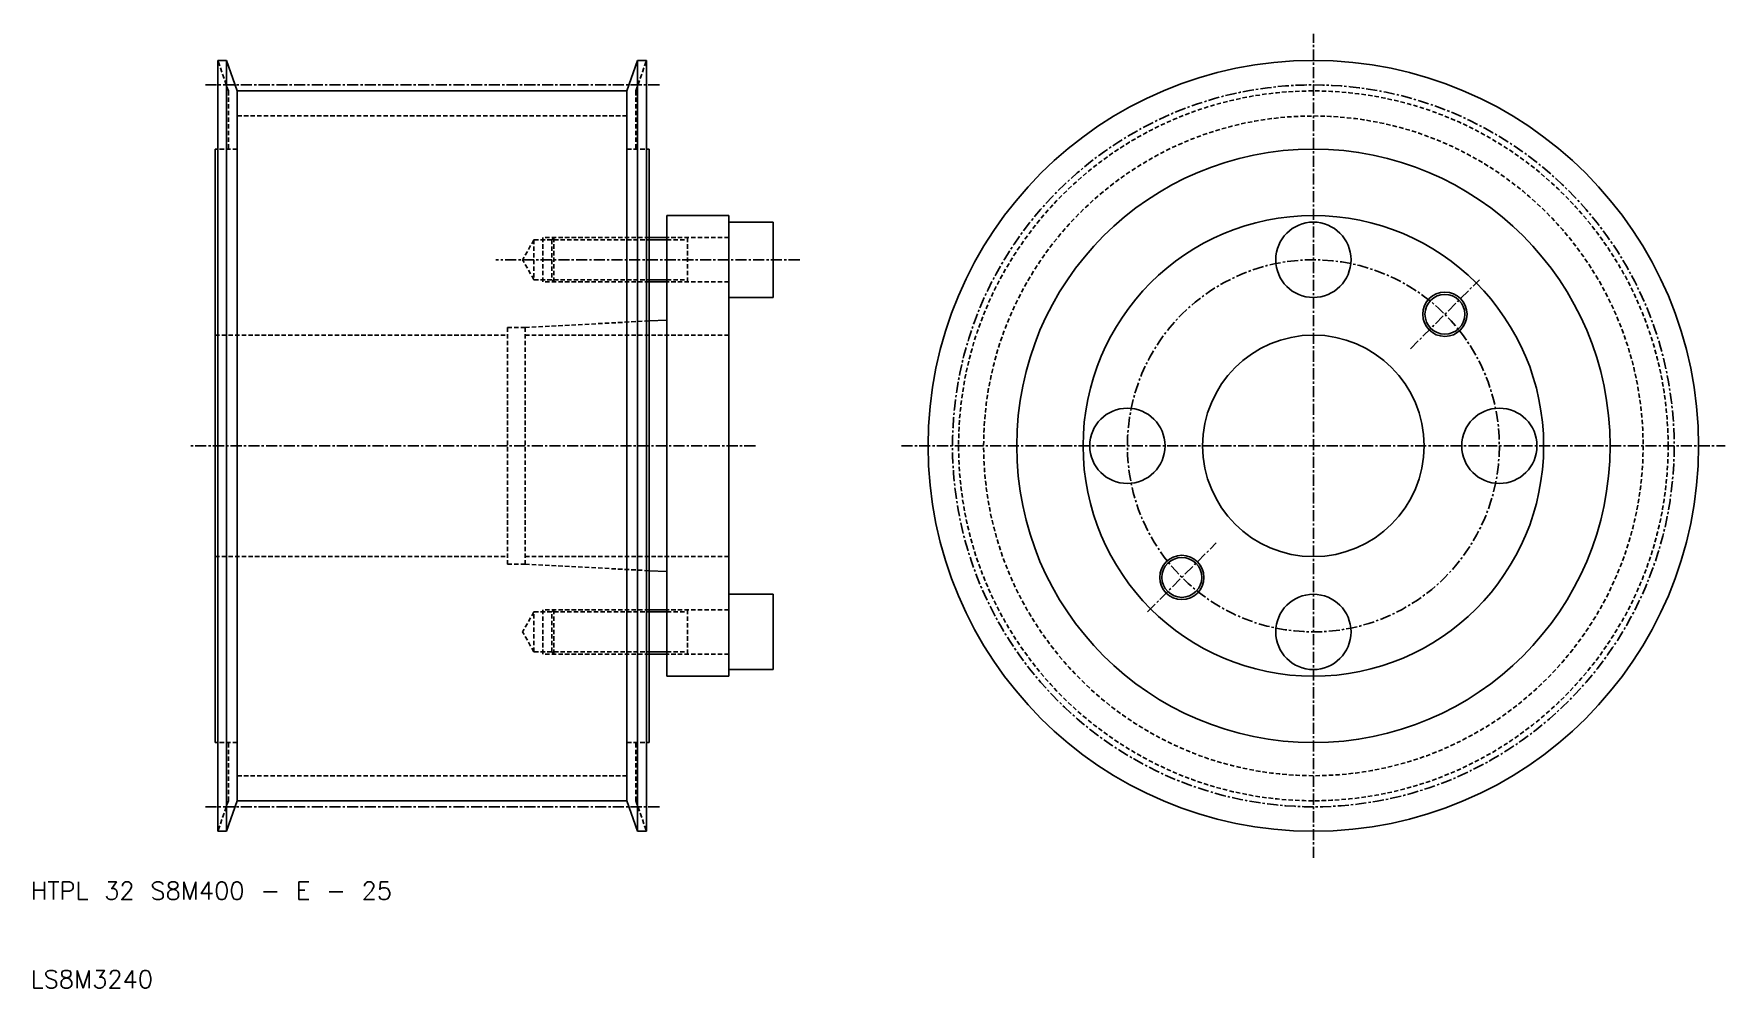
# Model space of a CAD drawing. Extents: x -1 to 190, y 10 to 118.
import ezdxf

# ---------------------------------------------------------------- set-up
doc = ezdxf.new("R2010")
doc.units = 0
doc.linetypes.add('CENTER', pattern=[2, 1.25, -0.25, 0.25, -0.25])
doc.linetypes.add('DASHED', pattern=[0.75, 0.5, -0.25])
doc.layers.get('0').update_dxf_attribs({"linetype": 'CONTINUOUS'})
doc.layers.add('CENTER', color=1, linetype='CENTER')
doc.styles.get("Standard").update_dxf_attribs({"font": 'txt.shx'})

msp = doc.modelspace()

# ---------------------------------------------------------------- linework, layer by layer
at = {"color": 7, "linetype": 'CONTINUOUS'}
for p, q in [((21.07, 114.71), (20.07, 114.71)), ((20.07, 114.71), (20.07, 27.71)), ((22.27, 111.27), (21.07, 114.71)), ((21.07, 114.71), (21.07, 27.71)), ((66.27, 111.27), (67.47, 114.71)), ((67.47, 114.71), (68.47, 114.71)), ((67.47, 114.71), (67.47, 27.71)), ((68.47, 114.71), (68.47, 27.71)), ((66.27, 111.27), (22.27, 111.27)), ((22.27, 111.27), (22.27, 31.15)), ((66.27, 111.27), (66.27, 31.15)), ((20.07, 104.71), (19.77, 104.71)), ((19.77, 104.71), (19.77, 37.71)), ((68.47, 104.71), (68.77, 104.71)), ((68.77, 104.71), (68.77, 37.71)), ((70.77, 97.21), (77.77, 97.21)), ((70.77, 97.21), (70.77, 45.21)), ((77.77, 97.21), (77.77, 45.21)), ((77.77, 96.46), (82.77, 96.46)), ((82.77, 96.46), (82.77, 87.96)), ((70.77, 94.71), (68.77, 94.71)), ((70.77, 89.71), (68.77, 89.71)), ((77.77, 87.96), (82.77, 87.96)), ((70.77, 85.41), (68.77, 85.31)), ((70.77, 57.01), (68.77, 57.12)), ((77.77, 54.46), (82.77, 54.46)), ((82.77, 45.96), (82.77, 54.46)), ((70.77, 52.71), (68.77, 52.71)), ((70.77, 47.71), (68.77, 47.71)), ((77.77, 45.96), (82.77, 45.96)), ((70.77, 45.21), (77.77, 45.21)), ((20.07, 37.71), (19.77, 37.71)), ((68.47, 37.71), (68.77, 37.71)), ((22.27, 31.15), (21.07, 27.71)), ((66.27, 31.15), (22.27, 31.15)), ((66.27, 31.15), (67.47, 27.71)), ((21.07, 27.71), (20.07, 27.71)), ((67.47, 27.71), (68.47, 27.71))]:
    msp.add_line(p, q, dxfattribs=at)
at = {"color": 3, "linetype": 'DASHED'}
for p, q in [((21.27, 111.27), (20.07, 114.71)), ((67.27, 111.27), (68.47, 114.71)), ((21.27, 111.27), (21.27, 104.71)), ((67.27, 111.27), (67.27, 104.71)), ((66.27, 108.44), (22.27, 108.44)), ((22.27, 104.71), (20.07, 104.71)), ((66.27, 104.71), (68.47, 104.71)), ((55.77, 94.46), (54.47, 92.21)), ((55.77, 94.46), (55.77, 89.96)), ((55.77, 94.46), (68.77, 94.46)), ((56.77, 94.71), (56.77, 89.71)), ((68.77, 94.71), (56.77, 94.71)), ((58.02, 94.71), (57.77, 94.46)), ((57.77, 94.46), (57.77, 89.96)), ((58.02, 94.71), (58.02, 89.71)), ((77.77, 94.71), (70.77, 94.71)), ((70.77, 94.46), (73.1, 94.46)), ((73.1, 94.71), (73.1, 89.71)), ((55.77, 89.96), (54.47, 92.21)), ((55.77, 89.96), (68.77, 89.96)), ((58.02, 89.71), (57.77, 89.96)), ((70.77, 89.96), (73.1, 89.96)), ((68.77, 89.71), (56.77, 89.71)), ((77.77, 89.71), (70.77, 89.71)), ((52.77, 84.56), (52.77, 57.86)), ((52.77, 84.56), (54.77, 84.56)), ((54.77, 84.56), (68.77, 85.31)), ((54.77, 84.56), (54.77, 57.86)), ((19.77, 83.71), (52.77, 83.71)), ((54.77, 83.71), (77.77, 83.71)), ((19.77, 58.71), (52.77, 58.71)), ((52.77, 57.86), (54.77, 57.86)), ((54.77, 58.71), (77.77, 58.71)), ((54.77, 57.86), (68.77, 57.12)), ((55.77, 52.46), (54.47, 50.21)), ((55.77, 52.46), (68.77, 52.46)), ((55.77, 47.96), (55.77, 52.46)), ((68.77, 52.71), (56.77, 52.71)), ((56.77, 47.71), (56.77, 52.71)), ((58.02, 52.71), (57.77, 52.46)), ((57.77, 47.96), (57.77, 52.46)), ((58.02, 47.71), (58.02, 52.71)), ((77.77, 52.71), (70.77, 52.71)), ((70.77, 52.46), (73.1, 52.46)), ((73.1, 47.71), (73.1, 52.71)), ((55.77, 47.96), (54.47, 50.21)), ((55.77, 47.96), (68.77, 47.96)), ((58.02, 47.71), (57.77, 47.96)), ((70.77, 47.96), (73.1, 47.96)), ((68.77, 47.71), (56.77, 47.71)), ((77.77, 47.71), (70.77, 47.71)), ((22.27, 37.71), (20.07, 37.71)), ((21.27, 31.15), (21.27, 37.71)), ((66.27, 37.71), (68.47, 37.71)), ((67.27, 31.15), (67.27, 37.71)), ((66.27, 33.98), (22.27, 33.98)), ((21.27, 31.15), (20.07, 27.71)), ((67.27, 31.15), (68.47, 27.71))]:
    msp.add_line(p, q, dxfattribs=at)
at = {"color": 3, "linetype": 'CONTINUOUS'}
for p, q in [((70.77, 94.46), (68.77, 94.46)), ((70.77, 89.96), (68.77, 89.96)), ((70.77, 52.46), (68.77, 52.46)), ((70.77, 47.96), (68.77, 47.96))]:
    msp.add_line(p, q, dxfattribs=at)
at = {"color": 7, "linetype": 'CONTINUOUS'}
for centre, radius in [((143.77, 71.21), 43.5), ((143.77, 71.21), 33.5), ((143.77, 71.21), 26), ((143.77, 71.21), 26), ((143.77, 92.21), 4.25), ((158.62, 86.06), 2.25), ((143.77, 71.21), 12.5), ((122.77, 71.21), 4.25), ((164.77, 71.21), 4.25), ((128.92, 56.36), 2.25), ((143.77, 50.21), 4.25)]:
    msp.add_circle(centre, radius, dxfattribs=at)
at = {"color": 3, "linetype": 'DASHED'}
for radius in [40.06, 37.23]:
    msp.add_circle((143.77, 71.21), radius, dxfattribs=at)
at = {"color": 3, "linetype": 'CONTINUOUS'}
for centre in [(158.62, 86.06), (128.92, 56.36)]:
    msp.add_circle(centre, 2.5, dxfattribs=at)
at = {"layer": 'CENTER', "color": 1, "linetype": 'CENTER'}
for p, q in [((143.77, 24.71), (143.77, 117.71)), ((69.93, 111.96), (18.48, 111.96)), ((85.77, 92.21), (51.47, 92.21)), ((154.73, 82.17), (162.51, 89.95)), ((80.77, 71.21), (16.77, 71.21)), ((97.27, 71.21), (190.27, 71.21)), ((125.03, 52.47), (132.81, 60.25)), ((69.93, 30.47), (18.48, 30.47))]:
    msp.add_line(p, q, dxfattribs=at)
for radius in [40.74, 21]:
    msp.add_circle((143.77, 71.21), radius, dxfattribs=at)

# ---------------------------------------------------------------- texts
at = {"color": 7, "linetype": 'CONTINUOUS'}
for s, p in [('HTPL 32 S8M400 - E - 25', (-1.05, 20)), ('LS8M3240', (-1.05, 10))]:
    msp.add_text(s, height=2, dxfattribs=at).set_placement(p)

doc.saveas('drawing.dxf')
